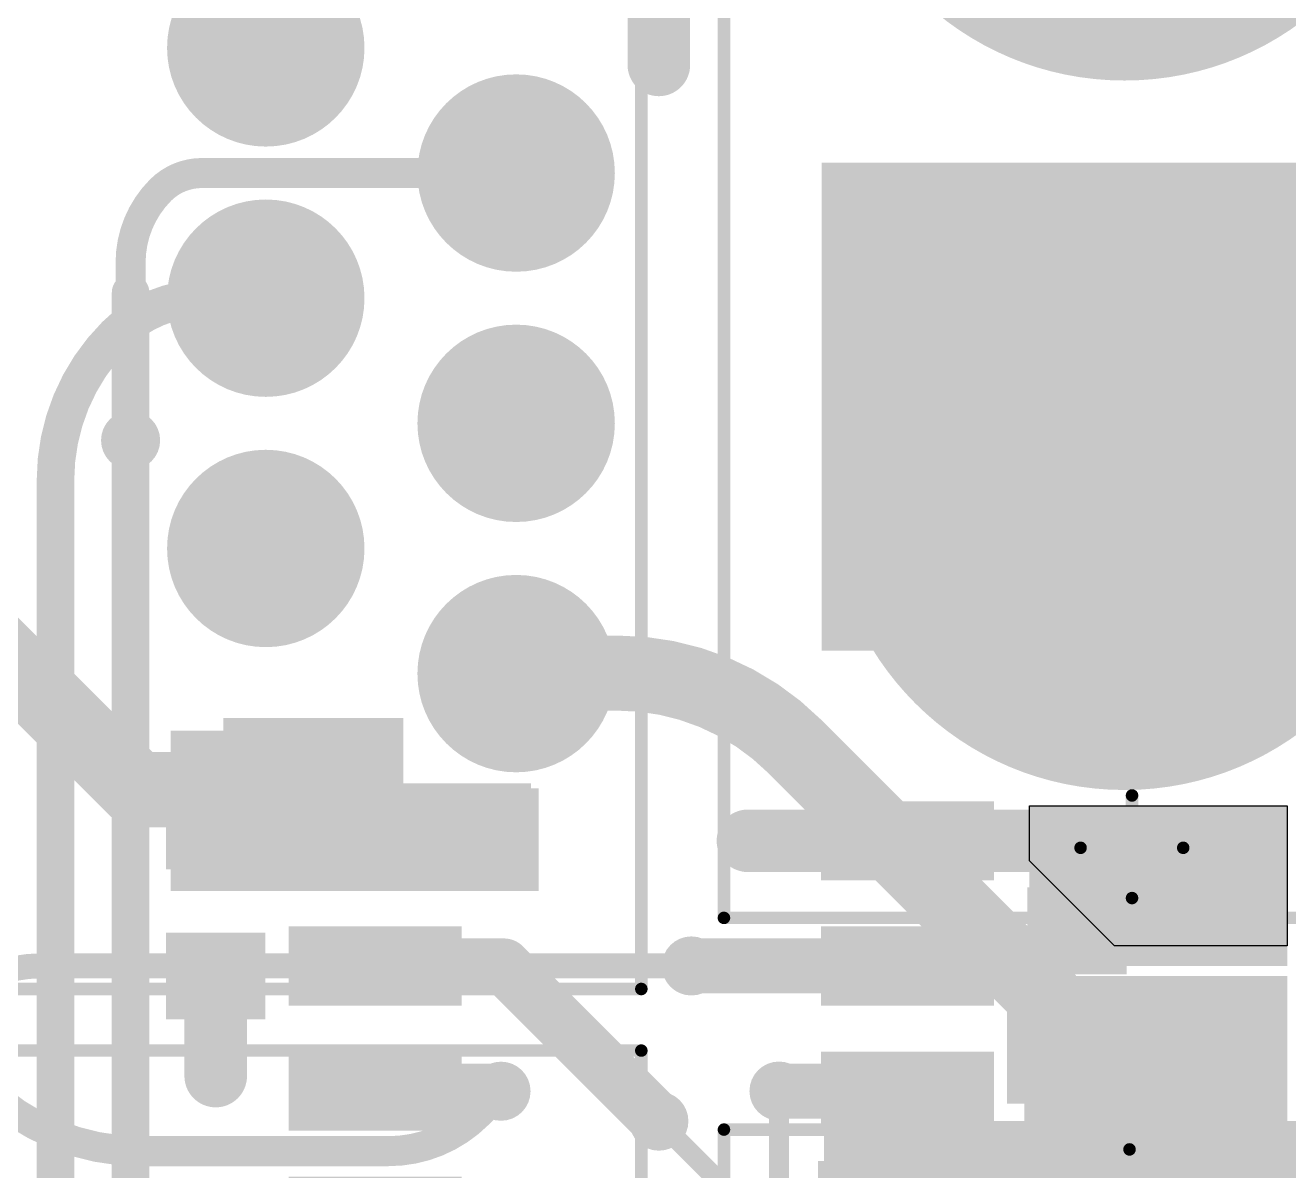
# Model space of a CAD drawing. Header units: millimetres. Extents: x -1.41 to 1.41, y -0.13 to 2.68.
# Drawn here: x -0.586 to -0.081, y 1.218 to 1.676 of the extents above; entities that cross this region are included whole.
import ezdxf

# ---------------------------------------------------------------- set-up
doc = ezdxf.new("R2010")
doc.units = ezdxf.units.MM
doc.header["$MEASUREMENT"] = 0
for name, color, linetype in [('BottomLayer', 5, 'Continuous'), ('BottomPaste', 16, 'Continuous'), ('BottomSolder', 6, 'Continuous'), ('Mechanical2', 216, 'Continuous'), ('MultiLayer', 9, 'Continuous'), ('PadHoleLayer', 156, 'Continuous'), ('TopLayer', 1, 'Continuous'), ('TopOverlay', 2, 'Continuous'), ('TopSolder', 216, 'Continuous'), ('ViaHoleLayer', 16, 'Continuous')]:
    doc.layers.add(name, color=color, linetype=linetype)

# ---------------------------------------------------------------- blocks, each defined once
blk = doc.blocks.new('CAP_0603_B_12')
at = {"layer": 'BottomLayer'}
for points in [[(-0.045, -0.0175), (-0.045, 0.0175), (-0.015, 0.0175), (-0.015, -0.0175)], [(0.015, -0.0175), (0.015, 0.0175), (0.045, 0.0175), (0.045, -0.0175)]]:
    blk.add_hatch(color=5, dxfattribs=at).paths.add_polyline_path(points)
at = {"layer": 'BottomPaste'}
for points in [[(-0.045, -0.0175), (-0.045, 0.0175), (-0.015, 0.0175), (-0.015, -0.0175)], [(0.015, -0.0175), (0.015, 0.0175), (0.045, 0.0175), (0.045, -0.0175)]]:
    blk.add_hatch(color=16, dxfattribs=at).paths.add_polyline_path(points)
at = {"layer": 'BottomSolder'}
for points in [[(-0.04736, -0.01986), (-0.04736, 0.01986), (-0.01264, 0.01986), (-0.01264, -0.01986)], [(0.01264, -0.01986), (0.01264, 0.01986), (0.04736, 0.01986), (0.04736, -0.01986)]]:
    blk.add_hatch(color=6, dxfattribs=at).paths.add_polyline_path(points)
blk = doc.blocks.new('CAP_0603_B_13')
at = {"layer": 'BottomLayer'}
for points in [[(-0.045, -0.0175), (-0.045, 0.0175), (-0.015, 0.0175), (-0.015, -0.0175)], [(0.015, -0.0175), (0.015, 0.0175), (0.045, 0.0175), (0.045, -0.0175)]]:
    blk.add_hatch(color=5, dxfattribs=at).paths.add_polyline_path(points)
at = {"layer": 'BottomPaste'}
for points in [[(-0.045, -0.0175), (-0.045, 0.0175), (-0.015, 0.0175), (-0.015, -0.0175)], [(0.015, -0.0175), (0.015, 0.0175), (0.045, 0.0175), (0.045, -0.0175)]]:
    blk.add_hatch(color=16, dxfattribs=at).paths.add_polyline_path(points)
at = {"layer": 'BottomSolder'}
for points in [[(-0.04736, -0.01986), (-0.04736, 0.01986), (-0.01264, 0.01986), (-0.01264, -0.01986)], [(0.01264, -0.01986), (0.01264, 0.01986), (0.04736, 0.01986), (0.04736, -0.01986)]]:
    blk.add_hatch(color=6, dxfattribs=at).paths.add_polyline_path(points)
blk = doc.blocks.new('SOIC_8_B_16')
at = {"layer": 'BottomLayer'}
for points in [[(-0.13681, 0.06319), (-0.13681, 0.08681), (-0.07579, 0.08681), (-0.07579, 0.06319)], [(0.07579, 0.06319), (0.07579, 0.08681), (0.13681, 0.08681), (0.13681, 0.06319)], [(-0.13681, 0.01319), (-0.13681, 0.03681), (-0.07579, 0.03681), (-0.07579, 0.01319)], [(0.07579, 0.01319), (0.07579, 0.03681), (0.13681, 0.03681), (0.13681, 0.01319)], [(-0.13681, -0.03681), (-0.13681, -0.01319), (-0.07579, -0.01319), (-0.07579, -0.03681)], [(0.07579, -0.03681), (0.07579, -0.01319), (0.13681, -0.01319), (0.13681, -0.03681)], [(-0.13681, -0.08681), (-0.13681, -0.06319), (-0.07579, -0.06319), (-0.07579, -0.08681)], [(0.07579, -0.08681), (0.07579, -0.06319), (0.13681, -0.06319), (0.13681, -0.08681)]]:
    blk.add_hatch(color=5, dxfattribs=at).paths.add_polyline_path(points)
at = {"layer": 'BottomPaste'}
for points in [[(-0.13681, 0.06319), (-0.13681, 0.08681), (-0.07579, 0.08681), (-0.07579, 0.06319)], [(0.07579, 0.06319), (0.07579, 0.08681), (0.13681, 0.08681), (0.13681, 0.06319)], [(-0.13681, 0.01319), (-0.13681, 0.03681), (-0.07579, 0.03681), (-0.07579, 0.01319)], [(0.07579, 0.01319), (0.07579, 0.03681), (0.13681, 0.03681), (0.13681, 0.01319)], [(-0.13681, -0.03681), (-0.13681, -0.01319), (-0.07579, -0.01319), (-0.07579, -0.03681)], [(0.07579, -0.03681), (0.07579, -0.01319), (0.13681, -0.01319), (0.13681, -0.03681)], [(-0.13681, -0.08681), (-0.13681, -0.06319), (-0.07579, -0.06319), (-0.07579, -0.08681)], [(0.07579, -0.08681), (0.07579, -0.06319), (0.13681, -0.06319), (0.13681, -0.08681)]]:
    blk.add_hatch(color=16, dxfattribs=at).paths.add_polyline_path(points)
at = {"layer": 'BottomSolder'}
for points in [[(-0.14081, 0.05919), (-0.14081, 0.09081), (-0.07179, 0.09081), (-0.07179, 0.05919)], [(0.07179, 0.05919), (0.07179, 0.09081), (0.14081, 0.09081), (0.14081, 0.05919)], [(-0.14081, 0.00919), (-0.14081, 0.04081), (-0.07179, 0.04081), (-0.07179, 0.00919)], [(0.07179, 0.00919), (0.07179, 0.04081), (0.14081, 0.04081), (0.14081, 0.00919)], [(-0.14081, -0.04081), (-0.14081, -0.00919), (-0.07179, -0.00919), (-0.07179, -0.04081)], [(0.07179, -0.04081), (0.07179, -0.00919), (0.14081, -0.00919), (0.14081, -0.04081)], [(-0.14081, -0.09081), (-0.14081, -0.05919), (-0.07179, -0.05919), (-0.07179, -0.09081)], [(0.07179, -0.09081), (0.07179, -0.05919), (0.14081, -0.05919), (0.14081, -0.09081)]]:
    blk.add_hatch(color=6, dxfattribs=at).paths.add_polyline_path(points)
blk = doc.blocks.new('0855115001_42')
at = {"layer": 'TopOverlay', "const_width": 0.005}
for points in [[(0.301, 0.225), (-0.302, 0.225)], [(-0.302, -0.372), (-0.302, 0.225)]]:
    blk.add_lwpolyline(points, dxfattribs=at)
at = {"layer": 'TopOverlay', "const_width": 0.0025}
blk.add_lwpolyline([(-0.30325, 0.225, 1), (-0.30075, 0.225, 1)], format="xyb", close=True, dxfattribs=at)
blk.add_lwpolyline([(-0.30325, 0.225, 1), (-0.30075, 0.225, 1)], format="xyb", close=True, dxfattribs=at)
blk = doc.blocks.new('0855115001_43')
at = {"layer": 'BottomLayer'}
h = blk.add_hatch(color=5, dxfattribs=at)
edge = h.paths.add_edge_path()
edge.add_arc((-0.025, 0.175), 0.03543, 0, 360)
h = blk.add_hatch(color=5, dxfattribs=at)
edge = h.paths.add_edge_path()
edge.add_arc((0.075, 0.175), 0.03543, 0, 360)
h = blk.add_hatch(color=5, dxfattribs=at)
edge = h.paths.add_edge_path()
edge.add_arc((0.175, 0.175), 0.03543, 0, 360)
h = blk.add_hatch(color=5, dxfattribs=at)
edge = h.paths.add_edge_path()
edge.add_arc((-0.075, 0.075), 0.03543, 0, 360)
h = blk.add_hatch(color=5, dxfattribs=at)
edge = h.paths.add_edge_path()
edge.add_arc((0.025, 0.075), 0.03543, 0, 360)
h = blk.add_hatch(color=5, dxfattribs=at)
edge = h.paths.add_edge_path()
edge.add_arc((0.125, 0.075), 0.03543, 0, 360)
at = {"layer": 'BottomSolder'}
h = blk.add_hatch(color=6, dxfattribs=at)
edge = h.paths.add_edge_path()
edge.add_arc((-0.025, 0.175), 0.03943, 0, 360)
h = blk.add_hatch(color=6, dxfattribs=at)
edge = h.paths.add_edge_path()
edge.add_arc((0.075, 0.175), 0.03943, 0, 360)
h = blk.add_hatch(color=6, dxfattribs=at)
edge = h.paths.add_edge_path()
edge.add_arc((0.175, 0.175), 0.03943, 0, 360)
h = blk.add_hatch(color=6, dxfattribs=at)
edge = h.paths.add_edge_path()
edge.add_arc((-0.075, 0.075), 0.03943, 0, 360)
h = blk.add_hatch(color=6, dxfattribs=at)
edge = h.paths.add_edge_path()
edge.add_arc((0.025, 0.075), 0.03943, 0, 360)
h = blk.add_hatch(color=6, dxfattribs=at)
edge = h.paths.add_edge_path()
edge.add_arc((0.125, 0.075), 0.03943, 0, 360)
at = {"layer": 'MultiLayer'}
h = blk.add_hatch(color=9, dxfattribs=at)
edge = h.paths.add_edge_path()
edge.add_arc((-0.025, 0.175), 0.03543, 0, 360)
h = blk.add_hatch(color=9, dxfattribs=at)
edge = h.paths.add_edge_path()
edge.add_arc((0.075, 0.175), 0.03543, 0, 360)
h = blk.add_hatch(color=9, dxfattribs=at)
edge = h.paths.add_edge_path()
edge.add_arc((0.175, 0.175), 0.03543, 0, 360)
h = blk.add_hatch(color=9, dxfattribs=at)
edge = h.paths.add_edge_path()
edge.add_arc((-0.075, 0.075), 0.03543, 0, 360)
h = blk.add_hatch(color=9, dxfattribs=at)
edge = h.paths.add_edge_path()
edge.add_arc((0.025, 0.075), 0.03543, 0, 360)
h = blk.add_hatch(color=9, dxfattribs=at)
edge = h.paths.add_edge_path()
edge.add_arc((0.125, 0.075), 0.03543, 0, 360)
at = {"layer": 'PadHoleLayer'}
h = blk.add_hatch(color=156, dxfattribs=at)
edge = h.paths.add_edge_path()
edge.add_arc((-0.025, 0.175), 0.01969, 0, 360)
h = blk.add_hatch(color=156, dxfattribs=at)
edge = h.paths.add_edge_path()
edge.add_arc((0.075, 0.175), 0.01969, 0, 360)
h = blk.add_hatch(color=156, dxfattribs=at)
edge = h.paths.add_edge_path()
edge.add_arc((0.175, 0.175), 0.01969, 0, 360)
h = blk.add_hatch(color=156, dxfattribs=at)
edge = h.paths.add_edge_path()
edge.add_arc((-0.075, 0.075), 0.01969, 0, 360)
h = blk.add_hatch(color=156, dxfattribs=at)
edge = h.paths.add_edge_path()
edge.add_arc((0.025, 0.075), 0.01969, 0, 360)
h = blk.add_hatch(color=156, dxfattribs=at)
edge = h.paths.add_edge_path()
edge.add_arc((0.125, 0.075), 0.01969, 0, 360)
at = {"layer": 'TopLayer'}
h = blk.add_hatch(color=1, dxfattribs=at)
edge = h.paths.add_edge_path()
edge.add_arc((-0.025, 0.175), 0.03543, 0, 360)
h = blk.add_hatch(color=1, dxfattribs=at)
edge = h.paths.add_edge_path()
edge.add_arc((0.075, 0.175), 0.03543, 0, 360)
h = blk.add_hatch(color=1, dxfattribs=at)
edge = h.paths.add_edge_path()
edge.add_arc((0.175, 0.175), 0.03543, 0, 360)
h = blk.add_hatch(color=1, dxfattribs=at)
edge = h.paths.add_edge_path()
edge.add_arc((-0.075, 0.075), 0.03543, 0, 360)
h = blk.add_hatch(color=1, dxfattribs=at)
edge = h.paths.add_edge_path()
edge.add_arc((0.025, 0.075), 0.03543, 0, 360)
h = blk.add_hatch(color=1, dxfattribs=at)
edge = h.paths.add_edge_path()
edge.add_arc((0.125, 0.075), 0.03543, 0, 360)
at = {"layer": 'TopSolder'}
h = blk.add_hatch(color=216, dxfattribs=at)
edge = h.paths.add_edge_path()
edge.add_arc((-0.025, 0.175), 0.03943, 0, 360)
h = blk.add_hatch(color=216, dxfattribs=at)
edge = h.paths.add_edge_path()
edge.add_arc((0.075, 0.175), 0.03943, 0, 360)
h = blk.add_hatch(color=216, dxfattribs=at)
edge = h.paths.add_edge_path()
edge.add_arc((0.175, 0.175), 0.03943, 0, 360)
h = blk.add_hatch(color=216, dxfattribs=at)
edge = h.paths.add_edge_path()
edge.add_arc((-0.075, 0.075), 0.03943, 0, 360)
h = blk.add_hatch(color=216, dxfattribs=at)
edge = h.paths.add_edge_path()
edge.add_arc((0.025, 0.075), 0.03943, 0, 360)
h = blk.add_hatch(color=216, dxfattribs=at)
edge = h.paths.add_edge_path()
edge.add_arc((0.125, 0.075), 0.03943, 0, 360)
at = {"layer": 'TopOverlay', "const_width": 0.005}
for points in [[(0.301, 0.225), (-0.302, 0.225)], [(0.301, -0.372), (0.301, 0.225)]]:
    blk.add_lwpolyline(points, dxfattribs=at)
at = {"layer": 'TopOverlay', "const_width": 0.0025}
blk.add_lwpolyline([(0.29975, 0.225, 1), (0.30225, 0.225, 1)], format="xyb", close=True, dxfattribs=at)
blk.add_lwpolyline([(0.29975, 0.225, 1), (0.30225, 0.225, 1)], format="xyb", close=True, dxfattribs=at)
blk = doc.blocks.new('PRT_10474_128')
at = {"layer": 'BottomLayer'}
h = blk.add_hatch(color=5, dxfattribs=at)
edge = h.paths.add_edge_path()
edge.add_arc((-0.14173, 0), 0.11417, 0, 360)
h = blk.add_hatch(color=5, dxfattribs=at)
edge = h.paths.add_edge_path()
edge.add_arc((0.14173, 0), 0.11417, 0, 360)
at = {"layer": 'BottomSolder'}
h = blk.add_hatch(color=6, dxfattribs=at)
edge = h.paths.add_edge_path()
edge.add_arc((-0.14173, 0), 0.11817, 0, 360)
h = blk.add_hatch(color=6, dxfattribs=at)
edge = h.paths.add_edge_path()
edge.add_arc((0.14173, 0), 0.11817, 0, 360)
at = {"layer": 'MultiLayer'}
h = blk.add_hatch(color=9, dxfattribs=at)
edge = h.paths.add_edge_path()
edge.add_arc((-0.14173, 0), 0.11417, 0, 360)
h = blk.add_hatch(color=9, dxfattribs=at)
edge = h.paths.add_edge_path()
edge.add_arc((0.14173, 0), 0.11417, 0, 360)
at = {"layer": 'PadHoleLayer'}
h = blk.add_hatch(color=156, dxfattribs=at)
edge = h.paths.add_edge_path()
edge.add_arc((-0.14173, 0), 0.09055, 0, 360)
h = blk.add_hatch(color=156, dxfattribs=at)
edge = h.paths.add_edge_path()
edge.add_arc((0.14173, 0), 0.09055, 0, 360)
at = {"layer": 'TopLayer'}
h = blk.add_hatch(color=1, dxfattribs=at)
edge = h.paths.add_edge_path()
edge.add_arc((-0.14173, 0), 0.11417, 0, 360)
h = blk.add_hatch(color=1, dxfattribs=at)
edge = h.paths.add_edge_path()
edge.add_arc((0.14173, 0), 0.11417, 0, 360)
at = {"layer": 'TopSolder'}
h = blk.add_hatch(color=216, dxfattribs=at)
edge = h.paths.add_edge_path()
edge.add_arc((-0.14173, 0), 0.11817, 0, 360)
h = blk.add_hatch(color=216, dxfattribs=at)
edge = h.paths.add_edge_path()
edge.add_arc((0.14173, 0), 0.11817, 0, 360)
at = {"layer": 'TopOverlay', "const_width": 0.005}
for points in [[(-0.266, 0.109), (-0.21, 0.165)], [(0.311, 0.165), (-0.21, 0.165)], [(0.311, -0.16), (0.311, 0.165)], [(-0.318, 0.057), (-0.266, 0.109)], [(-0.318, -0.052), (-0.318, 0.057)], [(0.283, -0.01755), (0.283, 0.02345)], [(-0.26208, 0.003), (-0.30308, 0.003)], [(0.30308, 0.003), (0.26208, 0.003)], [(-0.266, -0.104), (-0.318, -0.052)], [(-0.21, -0.16), (-0.266, -0.104)], [(0.311, -0.16), (-0.21, -0.16)]]:
    blk.add_lwpolyline(points, dxfattribs=at)
at = {"layer": 'TopOverlay', "const_width": 0.0025}
for points in [[(-0.21125, 0.165, 1), (-0.20875, 0.165, 1)], [(-0.21125, 0.165, 1), (-0.20875, 0.165, 1)], [(0.30975, 0.165, 1), (0.31225, 0.165, 1)], [(0.30975, 0.165, 1), (0.31225, 0.165, 1)], [(-0.26725, 0.109, 1), (-0.26475, 0.109, 1)], [(-0.26725, 0.109, 1), (-0.26475, 0.109, 1)], [(-0.31925, 0.057, 1), (-0.31675, 0.057, 1)], [(-0.31925, 0.057, 1), (-0.31675, 0.057, 1)], [(0.28175, 0.02345, 1), (0.28425, 0.02345, 1)], [(-0.30433, 0.003, 1), (-0.30183, 0.003, 1)], [(-0.26333, 0.003, 1), (-0.26083, 0.003, 1)], [(0.26083, 0.003, 1), (0.26333, 0.003, 1)], [(0.30183, 0.003, 1), (0.30433, 0.003, 1)], [(0.28175, -0.01755, 1), (0.28425, -0.01755, 1)], [(-0.31925, -0.052, 1), (-0.31675, -0.052, 1)], [(-0.31925, -0.052, 1), (-0.31675, -0.052, 1)], [(-0.26725, -0.104, 1), (-0.26475, -0.104, 1)], [(-0.26725, -0.104, 1), (-0.26475, -0.104, 1)], [(-0.21125, -0.16, 1), (-0.20875, -0.16, 1)], [(-0.21125, -0.16, 1), (-0.20875, -0.16, 1)], [(0.30975, -0.16, 1), (0.31225, -0.16, 1)], [(0.30975, -0.16, 1), (0.31225, -0.16, 1)]]:
    blk.add_lwpolyline(points, format="xyb", close=True, dxfattribs=at)
blk = doc.blocks.new('PRT_10474_129')
at = {"layer": 'BottomLayer'}
h = blk.add_hatch(color=5, dxfattribs=at)
edge = h.paths.add_edge_path()
edge.add_arc((-0.14173, 0), 0.11417, 0, 360)
h = blk.add_hatch(color=5, dxfattribs=at)
edge = h.paths.add_edge_path()
edge.add_arc((0.14173, 0), 0.11417, 0, 360)
at = {"layer": 'BottomSolder'}
h = blk.add_hatch(color=6, dxfattribs=at)
edge = h.paths.add_edge_path()
edge.add_arc((-0.14173, 0), 0.11817, 0, 360)
h = blk.add_hatch(color=6, dxfattribs=at)
edge = h.paths.add_edge_path()
edge.add_arc((0.14173, 0), 0.11817, 0, 360)
at = {"layer": 'MultiLayer'}
h = blk.add_hatch(color=9, dxfattribs=at)
edge = h.paths.add_edge_path()
edge.add_arc((-0.14173, 0), 0.11417, 0, 360)
h = blk.add_hatch(color=9, dxfattribs=at)
edge = h.paths.add_edge_path()
edge.add_arc((0.14173, 0), 0.11417, 0, 360)
at = {"layer": 'PadHoleLayer'}
h = blk.add_hatch(color=156, dxfattribs=at)
edge = h.paths.add_edge_path()
edge.add_arc((-0.14173, 0), 0.09055, 0, 360)
h = blk.add_hatch(color=156, dxfattribs=at)
edge = h.paths.add_edge_path()
edge.add_arc((0.14173, 0), 0.09055, 0, 360)
at = {"layer": 'TopLayer'}
h = blk.add_hatch(color=1, dxfattribs=at)
edge = h.paths.add_edge_path()
edge.add_arc((-0.14173, 0), 0.11417, 0, 360)
h = blk.add_hatch(color=1, dxfattribs=at)
edge = h.paths.add_edge_path()
edge.add_arc((0.14173, 0), 0.11417, 0, 360)
at = {"layer": 'TopSolder'}
h = blk.add_hatch(color=216, dxfattribs=at)
edge = h.paths.add_edge_path()
edge.add_arc((-0.14173, 0), 0.11817, 0, 360)
h = blk.add_hatch(color=216, dxfattribs=at)
edge = h.paths.add_edge_path()
edge.add_arc((0.14173, 0), 0.11817, 0, 360)
at = {"layer": 'TopOverlay', "const_width": 0.005}
for points in [[(-0.21, 0.165), (-0.266, 0.109)], [(-0.21, 0.165), (0.311, 0.165)], [(0.311, 0.165), (0.311, -0.16)], [(-0.266, 0.109), (-0.318, 0.057)], [(-0.318, 0.057), (-0.318, -0.052)], [(0.283, 0.02345), (0.283, -0.01755)], [(-0.30308, 0.003), (-0.26208, 0.003)], [(0.26208, 0.003), (0.30308, 0.003)], [(-0.318, -0.052), (-0.266, -0.104)], [(-0.266, -0.104), (-0.21, -0.16)], [(-0.21, -0.16), (0.311, -0.16)]]:
    blk.add_lwpolyline(points, dxfattribs=at)
at = {"layer": 'TopOverlay', "const_width": 0.0025}
for points in [[(-0.21125, 0.165, 1), (-0.20875, 0.165, 1)], [(-0.21125, 0.165, 1), (-0.20875, 0.165, 1)], [(0.30975, 0.165, 1), (0.31225, 0.165, 1)], [(0.30975, 0.165, 1), (0.31225, 0.165, 1)], [(-0.26725, 0.109, 1), (-0.26475, 0.109, 1)], [(-0.26725, 0.109, 1), (-0.26475, 0.109, 1)], [(-0.31925, 0.057, 1), (-0.31675, 0.057, 1)], [(-0.31925, 0.057, 1), (-0.31675, 0.057, 1)], [(0.28175, 0.02345, 1), (0.28425, 0.02345, 1)], [(-0.30433, 0.003, 1), (-0.30183, 0.003, 1)], [(-0.26333, 0.003, 1), (-0.26083, 0.003, 1)], [(0.26083, 0.003, 1), (0.26333, 0.003, 1)], [(0.30183, 0.003, 1), (0.30433, 0.003, 1)], [(0.28175, -0.01755, 1), (0.28425, -0.01755, 1)], [(-0.31925, -0.052, 1), (-0.31675, -0.052, 1)], [(-0.31925, -0.052, 1), (-0.31675, -0.052, 1)], [(-0.26725, -0.104, 1), (-0.26475, -0.104, 1)], [(-0.26725, -0.104, 1), (-0.26475, -0.104, 1)], [(-0.21125, -0.16, 1), (-0.20875, -0.16, 1)], [(-0.21125, -0.16, 1), (-0.20875, -0.16, 1)], [(0.30975, -0.16, 1), (0.31225, -0.16, 1)], [(0.30975, -0.16, 1), (0.31225, -0.16, 1)]]:
    blk.add_lwpolyline(points, format="xyb", close=True, dxfattribs=at)

msp = doc.modelspace()

# ---------------------------------------------------------------- hatches: boundary and pattern name
at = {"layer": 'BottomLayer'}
h = msp.add_hatch(color=5, dxfattribs=at)
edge = h.paths.add_edge_path()
edge.add_arc((-0.333, 1.66), 0.01181, 0, 360)
h = msp.add_hatch(color=5, dxfattribs=at)
edge = h.paths.add_edge_path()
edge.add_arc((-0.544, 1.51), 0.01181, 0, 360)
for points in [[(-0.528, 1.33), (-0.435, 1.33), (-0.435, 1.394), (-0.528, 1.394)], [(-0.515, 1.33), (-0.384, 1.33), (-0.384, 1.373), (-0.515, 1.373)], [(-0.185, 1.3), (-0.082, 1.3), (-0.082, 1.364), (-0.185, 1.364)], [(-0.082, 1.292), (-0.18704, 1.292), (-0.18704, 1.188), (-0.082, 1.188)], [(-0.187, 1.239), (-0.088, 1.239), (-0.088, 1.282), (-0.187, 1.282)], [(-0.152, 1.188), (-0.152, 1.22204), (-0.26943, 1.22204), (-0.26943, 1.188)]]:
    msp.add_hatch(color=5, dxfattribs=at).paths.add_polyline_path(points)
h = msp.add_hatch(color=5, dxfattribs=at)
edge = h.paths.add_edge_path()
edge.add_arc((-0.477, 1.384), 0.01181, 0, 360)
h = msp.add_hatch(color=5, dxfattribs=at)
edge = h.paths.add_edge_path()
edge.add_arc((-0.45, 1.384), 0.01181, 0, 360)
h = msp.add_hatch(color=5, dxfattribs=at)
edge = h.paths.add_edge_path()
edge.add_arc((-0.398, 1.351), 0.01181, 0, 360)
h = msp.add_hatch(color=5, dxfattribs=at)
edge = h.paths.add_edge_path()
edge.add_arc((-0.29741, 1.35), 0.01181, 0, 360)
h = msp.add_hatch(color=5, dxfattribs=at)
edge = h.paths.add_edge_path()
edge.add_arc((-0.171, 1.348), 0.01181, 0, 360)
h = msp.add_hatch(color=5, dxfattribs=at)
edge = h.paths.add_edge_path()
edge.add_arc((-0.146, 1.348), 0.01181, 0, 360)
h = msp.add_hatch(color=5, dxfattribs=at)
edge = h.paths.add_edge_path()
edge.add_arc((-0.121, 1.348), 0.01181, 0, 360)
h = msp.add_hatch(color=5, dxfattribs=at)
edge = h.paths.add_edge_path()
edge.add_arc((-0.096, 1.348), 0.01181, 0, 360)
h = msp.add_hatch(color=5, dxfattribs=at)
edge = h.paths.add_edge_path()
edge.add_arc((-0.122, 1.32), 0.01181, 0, 360)
h = msp.add_hatch(color=5, dxfattribs=at)
edge = h.paths.add_edge_path()
edge.add_arc((-0.097, 1.32), 0.01181, 0, 360)
h = msp.add_hatch(color=5, dxfattribs=at)
edge = h.paths.add_edge_path()
edge.add_arc((-0.32, 1.3), 0.01181, 0, 360)
h = msp.add_hatch(color=5, dxfattribs=at)
edge = h.paths.add_edge_path()
edge.add_arc((-0.122, 1.281), 0.01181, 0, 360)
h = msp.add_hatch(color=5, dxfattribs=at)
edge = h.paths.add_edge_path()
edge.add_arc((-0.096, 1.281), 0.01181, 0, 360)
h = msp.add_hatch(color=5, dxfattribs=at)
edge = h.paths.add_edge_path()
edge.add_arc((-0.51, 1.257), 0.01181, 0, 360)
h = msp.add_hatch(color=5, dxfattribs=at)
edge = h.paths.add_edge_path()
edge.add_arc((-0.122, 1.257), 0.01181, 0, 360)
h = msp.add_hatch(color=5, dxfattribs=at)
edge = h.paths.add_edge_path()
edge.add_arc((-0.096, 1.257), 0.01181, 0, 360)
h = msp.add_hatch(color=5, dxfattribs=at)
edge = h.paths.add_edge_path()
edge.add_arc((-0.39605, 1.24995), 0.01181, 0, 360)
h = msp.add_hatch(color=5, dxfattribs=at)
edge = h.paths.add_edge_path()
edge.add_arc((-0.285, 1.25), 0.01181, 0, 360)
h = msp.add_hatch(color=5, dxfattribs=at)
edge = h.paths.add_edge_path()
edge.add_arc((-0.333, 1.238), 0.01181, 0, 360)
at = {"layer": 'BottomSolder'}
h = msp.add_hatch(color=6, dxfattribs=at)
edge = h.paths.add_edge_path()
edge.add_arc((-0.333, 1.66), 0.00591, 0, 360)
h = msp.add_hatch(color=6, dxfattribs=at)
edge = h.paths.add_edge_path()
edge.add_arc((-0.544, 1.51), 0.00591, 0, 360)
h = msp.add_hatch(color=6, dxfattribs=at)
edge = h.paths.add_edge_path()
edge.add_arc((-0.477, 1.384), 0.00591, 0, 360)
h = msp.add_hatch(color=6, dxfattribs=at)
edge = h.paths.add_edge_path()
edge.add_arc((-0.45, 1.384), 0.00591, 0, 360)
h = msp.add_hatch(color=6, dxfattribs=at)
edge = h.paths.add_edge_path()
edge.add_arc((-0.398, 1.351), 0.00591, 0, 360)
h = msp.add_hatch(color=6, dxfattribs=at)
edge = h.paths.add_edge_path()
edge.add_arc((-0.29741, 1.35), 0.00591, 0, 360)
h = msp.add_hatch(color=6, dxfattribs=at)
edge = h.paths.add_edge_path()
edge.add_arc((-0.171, 1.348), 0.00591, 0, 360)
h = msp.add_hatch(color=6, dxfattribs=at)
edge = h.paths.add_edge_path()
edge.add_arc((-0.146, 1.348), 0.00591, 0, 360)
h = msp.add_hatch(color=6, dxfattribs=at)
edge = h.paths.add_edge_path()
edge.add_arc((-0.121, 1.348), 0.00591, 0, 360)
h = msp.add_hatch(color=6, dxfattribs=at)
edge = h.paths.add_edge_path()
edge.add_arc((-0.096, 1.348), 0.00591, 0, 360)
h = msp.add_hatch(color=6, dxfattribs=at)
edge = h.paths.add_edge_path()
edge.add_arc((-0.122, 1.32), 0.00591, 0, 360)
h = msp.add_hatch(color=6, dxfattribs=at)
edge = h.paths.add_edge_path()
edge.add_arc((-0.097, 1.32), 0.00591, 0, 360)
h = msp.add_hatch(color=6, dxfattribs=at)
edge = h.paths.add_edge_path()
edge.add_arc((-0.32, 1.3), 0.00591, 0, 360)
h = msp.add_hatch(color=6, dxfattribs=at)
edge = h.paths.add_edge_path()
edge.add_arc((-0.122, 1.281), 0.00591, 0, 360)
h = msp.add_hatch(color=6, dxfattribs=at)
edge = h.paths.add_edge_path()
edge.add_arc((-0.096, 1.281), 0.00591, 0, 360)
h = msp.add_hatch(color=6, dxfattribs=at)
edge = h.paths.add_edge_path()
edge.add_arc((-0.51, 1.257), 0.00591, 0, 360)
h = msp.add_hatch(color=6, dxfattribs=at)
edge = h.paths.add_edge_path()
edge.add_arc((-0.122, 1.257), 0.00591, 0, 360)
h = msp.add_hatch(color=6, dxfattribs=at)
edge = h.paths.add_edge_path()
edge.add_arc((-0.096, 1.257), 0.00591, 0, 360)
h = msp.add_hatch(color=6, dxfattribs=at)
edge = h.paths.add_edge_path()
edge.add_arc((-0.39605, 1.24995), 0.00591, 0, 360)
h = msp.add_hatch(color=6, dxfattribs=at)
edge = h.paths.add_edge_path()
edge.add_arc((-0.285, 1.25), 0.00591, 0, 360)
h = msp.add_hatch(color=6, dxfattribs=at)
edge = h.paths.add_edge_path()
edge.add_arc((-0.333, 1.238), 0.00591, 0, 360)
at = {"layer": 'TopLayer'}
h = msp.add_hatch(color=1, dxfattribs=at)
edge = h.paths.add_edge_path()
edge.add_arc((-0.333, 1.66), 0.01181, 0, 360)
for points in [[(-0.268, 1.426), (0.144, 1.426), (0.144, 1.621), (-0.268, 1.621)], [(-0.107, 1.41166), (0.166, 1.41166), (0.166, 1.549), (-0.107, 1.549)], [(-0.507, 1.336), (-0.435, 1.336), (-0.435, 1.399), (-0.507, 1.399)], [(-0.508, 1.33), (-0.381, 1.33), (-0.381, 1.371), (-0.508, 1.371)], [(-0.194, 1.245), (-0.082, 1.245), (-0.082, 1.296), (-0.194, 1.296)], [(-0.267, 1.178), (0.107, 1.178), (0.107, 1.238), (-0.267, 1.238)], [(-0.268, 0.942), (-0.031, 0.942), (-0.031, 1.221), (-0.268, 1.221)]]:
    msp.add_hatch(color=1, dxfattribs=at).paths.add_polyline_path(points)
h = msp.add_hatch(color=1, dxfattribs=at)
edge = h.paths.add_edge_path()
edge.add_arc((-0.544, 1.51), 0.01181, 0, 360)
h = msp.add_hatch(color=1, dxfattribs=at)
edge = h.paths.add_edge_path()
edge.add_arc((-0.477, 1.384), 0.01181, 0, 360)
h = msp.add_hatch(color=1, dxfattribs=at)
edge = h.paths.add_edge_path()
edge.add_arc((-0.45, 1.384), 0.01181, 0, 360)
h = msp.add_hatch(color=1, dxfattribs=at)
edge = h.paths.add_edge_path()
edge.add_arc((-0.398, 1.351), 0.01181, 0, 360)
h = msp.add_hatch(color=1, dxfattribs=at)
edge = h.paths.add_edge_path()
edge.add_arc((-0.29741, 1.35), 0.01181, 0, 360)
h = msp.add_hatch(color=1, dxfattribs=at)
edge = h.paths.add_edge_path()
edge.add_arc((-0.171, 1.348), 0.01181, 0, 360)
h = msp.add_hatch(color=1, dxfattribs=at)
edge = h.paths.add_edge_path()
edge.add_arc((-0.146, 1.348), 0.01181, 0, 360)
h = msp.add_hatch(color=1, dxfattribs=at)
edge = h.paths.add_edge_path()
edge.add_arc((-0.121, 1.348), 0.01181, 0, 360)
h = msp.add_hatch(color=1, dxfattribs=at)
edge = h.paths.add_edge_path()
edge.add_arc((-0.096, 1.348), 0.01181, 0, 360)
h = msp.add_hatch(color=1, dxfattribs=at)
edge = h.paths.add_edge_path()
edge.add_arc((-0.122, 1.32), 0.01181, 0, 360)
h = msp.add_hatch(color=1, dxfattribs=at)
edge = h.paths.add_edge_path()
edge.add_arc((-0.097, 1.32), 0.01181, 0, 360)
h = msp.add_hatch(color=1, dxfattribs=at)
edge = h.paths.add_edge_path()
edge.add_arc((-0.32, 1.3), 0.01181, 0, 360)
h = msp.add_hatch(color=1, dxfattribs=at)
edge = h.paths.add_edge_path()
edge.add_arc((-0.122, 1.281), 0.01181, 0, 360)
h = msp.add_hatch(color=1, dxfattribs=at)
edge = h.paths.add_edge_path()
edge.add_arc((-0.096, 1.281), 0.01181, 0, 360)
h = msp.add_hatch(color=1, dxfattribs=at)
edge = h.paths.add_edge_path()
edge.add_arc((-0.51, 1.257), 0.01181, 0, 360)
h = msp.add_hatch(color=1, dxfattribs=at)
edge = h.paths.add_edge_path()
edge.add_arc((-0.122, 1.257), 0.01181, 0, 360)
h = msp.add_hatch(color=1, dxfattribs=at)
edge = h.paths.add_edge_path()
edge.add_arc((-0.096, 1.257), 0.01181, 0, 360)
h = msp.add_hatch(color=1, dxfattribs=at)
edge = h.paths.add_edge_path()
edge.add_arc((-0.39605, 1.24995), 0.01181, 0, 360)
h = msp.add_hatch(color=1, dxfattribs=at)
edge = h.paths.add_edge_path()
edge.add_arc((-0.285, 1.25), 0.01181, 0, 360)
h = msp.add_hatch(color=1, dxfattribs=at)
edge = h.paths.add_edge_path()
edge.add_arc((-0.333, 1.238), 0.01181, 0, 360)
at = {"layer": 'TopSolder'}
h = msp.add_hatch(color=216, dxfattribs=at)
edge = h.paths.add_edge_path()
edge.add_arc((-0.333, 1.66), 0.00591, 0, 360)
h = msp.add_hatch(color=216, dxfattribs=at)
edge = h.paths.add_edge_path()
edge.add_arc((-0.544, 1.51), 0.00591, 0, 360)
h = msp.add_hatch(color=216, dxfattribs=at)
edge = h.paths.add_edge_path()
edge.add_arc((-0.477, 1.384), 0.00591, 0, 360)
h = msp.add_hatch(color=216, dxfattribs=at)
edge = h.paths.add_edge_path()
edge.add_arc((-0.45, 1.384), 0.00591, 0, 360)
h = msp.add_hatch(color=216, dxfattribs=at)
edge = h.paths.add_edge_path()
edge.add_arc((-0.398, 1.351), 0.00591, 0, 360)
h = msp.add_hatch(color=216, dxfattribs=at)
edge = h.paths.add_edge_path()
edge.add_arc((-0.29741, 1.35), 0.00591, 0, 360)
h = msp.add_hatch(color=216, dxfattribs=at)
edge = h.paths.add_edge_path()
edge.add_arc((-0.171, 1.348), 0.00591, 0, 360)
h = msp.add_hatch(color=216, dxfattribs=at)
edge = h.paths.add_edge_path()
edge.add_arc((-0.146, 1.348), 0.00591, 0, 360)
h = msp.add_hatch(color=216, dxfattribs=at)
edge = h.paths.add_edge_path()
edge.add_arc((-0.121, 1.348), 0.00591, 0, 360)
h = msp.add_hatch(color=216, dxfattribs=at)
edge = h.paths.add_edge_path()
edge.add_arc((-0.096, 1.348), 0.00591, 0, 360)
h = msp.add_hatch(color=216, dxfattribs=at)
edge = h.paths.add_edge_path()
edge.add_arc((-0.122, 1.32), 0.00591, 0, 360)
h = msp.add_hatch(color=216, dxfattribs=at)
edge = h.paths.add_edge_path()
edge.add_arc((-0.097, 1.32), 0.00591, 0, 360)
h = msp.add_hatch(color=216, dxfattribs=at)
edge = h.paths.add_edge_path()
edge.add_arc((-0.32, 1.3), 0.00591, 0, 360)
h = msp.add_hatch(color=216, dxfattribs=at)
edge = h.paths.add_edge_path()
edge.add_arc((-0.122, 1.281), 0.00591, 0, 360)
h = msp.add_hatch(color=216, dxfattribs=at)
edge = h.paths.add_edge_path()
edge.add_arc((-0.096, 1.281), 0.00591, 0, 360)
h = msp.add_hatch(color=216, dxfattribs=at)
edge = h.paths.add_edge_path()
edge.add_arc((-0.51, 1.257), 0.00591, 0, 360)
h = msp.add_hatch(color=216, dxfattribs=at)
edge = h.paths.add_edge_path()
edge.add_arc((-0.122, 1.257), 0.00591, 0, 360)
h = msp.add_hatch(color=216, dxfattribs=at)
edge = h.paths.add_edge_path()
edge.add_arc((-0.096, 1.257), 0.00591, 0, 360)
h = msp.add_hatch(color=216, dxfattribs=at)
edge = h.paths.add_edge_path()
edge.add_arc((-0.39605, 1.24995), 0.00591, 0, 360)
h = msp.add_hatch(color=216, dxfattribs=at)
edge = h.paths.add_edge_path()
edge.add_arc((-0.285, 1.25), 0.00591, 0, 360)
h = msp.add_hatch(color=216, dxfattribs=at)
edge = h.paths.add_edge_path()
edge.add_arc((-0.333, 1.238), 0.00591, 0, 360)
at = {"layer": 'ViaHoleLayer'}
h = msp.add_hatch(color=16, dxfattribs=at)
edge = h.paths.add_edge_path()
edge.add_arc((-0.333, 1.66), 0.00591, 0, 360)
h = msp.add_hatch(color=16, dxfattribs=at)
edge = h.paths.add_edge_path()
edge.add_arc((-0.544, 1.51), 0.00591, 0, 360)
h = msp.add_hatch(color=16, dxfattribs=at)
edge = h.paths.add_edge_path()
edge.add_arc((-0.477, 1.384), 0.00591, 0, 360)
h = msp.add_hatch(color=16, dxfattribs=at)
edge = h.paths.add_edge_path()
edge.add_arc((-0.45, 1.384), 0.00591, 0, 360)
h = msp.add_hatch(color=16, dxfattribs=at)
edge = h.paths.add_edge_path()
edge.add_arc((-0.398, 1.351), 0.00591, 0, 360)
h = msp.add_hatch(color=16, dxfattribs=at)
edge = h.paths.add_edge_path()
edge.add_arc((-0.29741, 1.35), 0.00591, 0, 360)
h = msp.add_hatch(color=16, dxfattribs=at)
edge = h.paths.add_edge_path()
edge.add_arc((-0.171, 1.348), 0.00591, 0, 360)
h = msp.add_hatch(color=16, dxfattribs=at)
edge = h.paths.add_edge_path()
edge.add_arc((-0.146, 1.348), 0.00591, 0, 360)
h = msp.add_hatch(color=16, dxfattribs=at)
edge = h.paths.add_edge_path()
edge.add_arc((-0.121, 1.348), 0.00591, 0, 360)
h = msp.add_hatch(color=16, dxfattribs=at)
edge = h.paths.add_edge_path()
edge.add_arc((-0.096, 1.348), 0.00591, 0, 360)
h = msp.add_hatch(color=16, dxfattribs=at)
edge = h.paths.add_edge_path()
edge.add_arc((-0.122, 1.32), 0.00591, 0, 360)
h = msp.add_hatch(color=16, dxfattribs=at)
edge = h.paths.add_edge_path()
edge.add_arc((-0.097, 1.32), 0.00591, 0, 360)
h = msp.add_hatch(color=16, dxfattribs=at)
edge = h.paths.add_edge_path()
edge.add_arc((-0.32, 1.3), 0.00591, 0, 360)
h = msp.add_hatch(color=16, dxfattribs=at)
edge = h.paths.add_edge_path()
edge.add_arc((-0.122, 1.281), 0.00591, 0, 360)
h = msp.add_hatch(color=16, dxfattribs=at)
edge = h.paths.add_edge_path()
edge.add_arc((-0.096, 1.281), 0.00591, 0, 360)
h = msp.add_hatch(color=16, dxfattribs=at)
edge = h.paths.add_edge_path()
edge.add_arc((-0.51, 1.257), 0.00591, 0, 360)
h = msp.add_hatch(color=16, dxfattribs=at)
edge = h.paths.add_edge_path()
edge.add_arc((-0.122, 1.257), 0.00591, 0, 360)
h = msp.add_hatch(color=16, dxfattribs=at)
edge = h.paths.add_edge_path()
edge.add_arc((-0.096, 1.257), 0.00591, 0, 360)
h = msp.add_hatch(color=16, dxfattribs=at)
edge = h.paths.add_edge_path()
edge.add_arc((-0.39605, 1.24995), 0.00591, 0, 360)
h = msp.add_hatch(color=16, dxfattribs=at)
edge = h.paths.add_edge_path()
edge.add_arc((-0.285, 1.25), 0.00591, 0, 360)
h = msp.add_hatch(color=16, dxfattribs=at)
edge = h.paths.add_edge_path()
edge.add_arc((-0.333, 1.238), 0.00591, 0, 360)

# ---------------------------------------------------------------- linework, layer by layer
at = {"layer": 'BottomLayer'}
for points, const_width in [([(-0.51426, 1.5668), (-0.49, 1.5668)], 0.018), ([(-0.544, 1.086), (-0.544, 1.51)], 0.015), ([(-0.574, 1.06461), (-0.574, 1.49406)], 0.015), ([(-0.29741, 1.35), (-0.17689, 1.35)], 0.025), ([(-0.17689, 1.35), (-0.164, 1.33711)], 0.025), ([(-0.164, 1.314), (-0.164, 1.33711)], 0.025), ([(-0.51, 1.257), (-0.51, 1.296)], 0.025), ([(-0.4463, 1.3), (-0.395, 1.3)], 0.022), ([(-0.395, 1.3), (-0.33331, 1.23831)], 0.022), ([(-0.32, 1.3), (-0.2337, 1.3)], 0.022), ([(-0.122, 1.25252), (-0.122, 1.26)], 0.035), ([(-0.51, 1.256), (-0.51, 1.257)], 0.025), ([(-0.13452, 1.24), (-0.122, 1.25252)], 0.035), ([(-0.45475, 1.24995), (-0.44635, 1.24995)], 0.022), ([(-0.44635, 1.24995), (-0.39605, 1.24995)], 0.022), ([(-0.285, 1.25), (-0.2337, 1.25)], 0.022), ([(-0.44725, 1.24905), (-0.44635, 1.24995)], 0.01), ([(-0.44635, 1.24995), (-0.4463, 1.25)], 0.01)]:
    msp.add_lwpolyline(points, dxfattribs=dict(at, const_width=const_width))
for points, const_width in [([(-0.51876, 1.5668, 1), (-0.50976, 1.5668, 1)], 0.009), ([(-0.4945, 1.5668, 1), (-0.4855, 1.5668, 1)], 0.009), ([(-0.51801, 1.5668, 1), (-0.51051, 1.5668, 1)], 0.0075), ([(-0.55375, 1.552, 1), (-0.54625, 1.552, 1)], 0.0075), ([(-0.55375, 1.552, 1), (-0.54625, 1.552, 1)], 0.0075), ([(-0.54775, 1.51, 1), (-0.54025, 1.51, 1)], 0.0075), ([(-0.57775, 1.49406, 1), (-0.57025, 1.49406, 1)], 0.0075), ([(-0.57775, 1.49406, 1), (-0.57025, 1.49406, 1)], 0.0075), ([(-0.30366, 1.35, 1), (-0.29116, 1.35, 1)], 0.0125), ([(-0.18314, 1.35, 1), (-0.17064, 1.35, 1)], 0.0125), ([(-0.18314, 1.35, 1), (-0.17064, 1.35, 1)], 0.0125), ([(-0.17025, 1.33711, 1), (-0.15775, 1.33711, 1)], 0.0125), ([(-0.17025, 1.33711, 1), (-0.15775, 1.33711, 1)], 0.0125), ([(-0.17025, 1.314, 1), (-0.15775, 1.314, 1)], 0.0125), ([(-0.51625, 1.296, 1), (-0.50375, 1.296, 1)], 0.0125), ([(-0.4518, 1.3, 1), (-0.4408, 1.3, 1)], 0.011), ([(-0.4005, 1.3, 1), (-0.3895, 1.3, 1)], 0.011), ([(-0.4005, 1.3, 1), (-0.3895, 1.3, 1)], 0.011), ([(-0.3255, 1.3, 1), (-0.3145, 1.3, 1)], 0.011), ([(-0.2392, 1.3, 1), (-0.2282, 1.3, 1)], 0.011), ([(-0.13075, 1.26, 1), (-0.11325, 1.26, 1)], 0.0175), ([(-0.51625, 1.257, 1), (-0.50375, 1.257, 1)], 0.0125), ([(-0.51625, 1.257, 1), (-0.50375, 1.257, 1)], 0.0125), ([(-0.51625, 1.256, 1), (-0.50375, 1.256, 1)], 0.0125), ([(-0.13075, 1.25252, 1), (-0.11325, 1.25252, 1)], 0.0175), ([(-0.13075, 1.25252, 1), (-0.11325, 1.25252, 1)], 0.0175), ([(-0.46025, 1.24995, 1), (-0.44925, 1.24995, 1)], 0.011), ([(-0.45185, 1.24995, 1), (-0.44085, 1.24995, 1)], 0.011), ([(-0.45185, 1.24995, 1), (-0.44085, 1.24995, 1)], 0.011), ([(-0.40155, 1.24995, 1), (-0.39055, 1.24995, 1)], 0.011), ([(-0.2905, 1.25, 1), (-0.2795, 1.25, 1)], 0.011), ([(-0.2392, 1.25, 1), (-0.2282, 1.25, 1)], 0.011), ([(-0.14327, 1.24, 1), (-0.12577, 1.24, 1)], 0.0175), ([(-0.44975, 1.24905, 1), (-0.44475, 1.24905, 1)], 0.005), ([(-0.44885, 1.24995, 1), (-0.44385, 1.24995, 1)], 0.005), ([(-0.44885, 1.24995, 1), (-0.44385, 1.24995, 1)], 0.005), ([(-0.4488, 1.25, 1), (-0.4438, 1.25, 1)], 0.005), ([(-0.33881, 1.23831, 1), (-0.32781, 1.23831, 1)], 0.011)]:
    msp.add_lwpolyline(points, format="xyb", close=True, dxfattribs=dict(at, const_width=const_width))
at = {"layer": 'BottomLayer', "const_width": 0.015}
for points in [[(-0.55, 1.552, -0.198912), (-0.51426, 1.5668)], [(-0.574, 1.49406, -0.198912), (-0.55, 1.552)]]:
    msp.add_lwpolyline(points, format="xyb", dxfattribs=at)
at = {"layer": 'Mechanical2', "const_width": 0.015}
msp.add_lwpolyline([(1.39764, 1.27953, 1), (-1.39764, 1.27953, 1)], format="xyb", close=True, dxfattribs=at)
at = {"layer": 'TopLayer'}
for p, q in [((-0.185, 1.364), (-0.183, 1.364)), ((-0.185, 1.342), (-0.185, 1.364)), ((-0.183, 1.364), (-0.182, 1.364)), ((-0.182, 1.364), (-0.082, 1.364)), ((-0.082, 1.364), (-0.082, 1.308)), ((-0.151, 1.308), (-0.185, 1.342)), ((-0.113, 1.308), (-0.151, 1.308)), ((-0.082, 1.308), (-0.113, 1.308))]:
    msp.add_line(p, q, dxfattribs=at)
for points, const_width in [([(-0.333, 1.66), (-0.333, 1.74599)], 0.025), ([(-0.51558, 1.6168), (-0.39, 1.6168)], 0.012), ([(-0.544, 1.569), (-0.544, 1.58103)], 0.012), ([(-0.544, 1.51), (-0.544, 1.569)], 0.015), ([(-0.165, 1.47837), (-0.16439, 1.47776)], 0.05), ([(-0.16439, 1.47776), (0.05239, 1.47776)], 0.05), ([(-0.639, 1.468), (-0.54143, 1.37043)], 0.03), ([(-0.18071, 1.47138), (-0.17887, 1.46953)], 0.022), ([(-0.39978, 1.418), (-0.388, 1.418)], 0.025), ([(-0.39, 1.417), (-0.34942, 1.417)], 0.03), ([(-0.27871, 1.38771), (-0.179, 1.288)], 0.03), ([(-0.499, 1.36843), (-0.492, 1.37543)], 0.03), ([(-0.492, 1.37543), (-0.492, 1.38)], 0.022), ([(-0.54143, 1.37043), (-0.499, 1.37043)], 0.03), ([(-0.492, 1.355), (-0.492, 1.37543)], 0.022), ([(-0.58062, 1.3), (-0.32, 1.3)], 0.01), ([(-0.179, 1.281), (-0.179, 1.288)], 0.03), ([(-0.179, 1.281), (-0.171, 1.273)], 0.03), ([(-0.13, 1.273), (-0.122, 1.265)], 0.03), ([(-0.122, 1.26), (-0.122, 1.265)], 0.03), ([(-0.40515, 1.24085), (-0.39605, 1.24995)], 0.012), ([(-0.285, 0.55863), (-0.285, 1.25)], 0.008), ([(-0.333, 1.238), (-0.3, 1.205)], 0.008), ([(-0.54023, 1.226), (-0.441, 1.226)], 0.012)]:
    msp.add_lwpolyline(points, dxfattribs=dict(at, const_width=const_width))
for points, const_width in [([(-0.33925, 1.66, 1), (-0.32675, 1.66, 1)], 0.0125), ([(-0.51858, 1.6168, 1), (-0.51258, 1.6168, 1)], 0.006), ([(-0.51858, 1.6168, 1), (-0.51258, 1.6168, 1)], 0.006), ([(-0.393, 1.6168, 1), (-0.387, 1.6168, 1)], 0.006), ([(-0.535, 1.61, 1), (-0.529, 1.61, 1)], 0.006), ([(-0.535, 1.61, 1), (-0.529, 1.61, 1)], 0.006), ([(-0.547, 1.58103, 1), (-0.541, 1.58103, 1)], 0.006), ([(-0.547, 1.58103, 1), (-0.541, 1.58103, 1)], 0.006), ([(-0.54775, 1.569, 1), (-0.54025, 1.569, 1)], 0.0075), ([(-0.547, 1.569, 1), (-0.541, 1.569, 1)], 0.006), ([(-0.54775, 1.51, 1), (-0.54025, 1.51, 1)], 0.0075), ([(-0.1775, 1.47837, 1), (-0.1525, 1.47837, 1)], 0.025), ([(-0.17689, 1.47776, 1), (-0.15189, 1.47776, 1)], 0.025), ([(-0.17689, 1.47776, 1), (-0.15189, 1.47776, 1)], 0.025), ([(-0.18621, 1.47138, 1), (-0.17521, 1.47138, 1)], 0.011), ([(-0.18437, 1.46953, 1), (-0.17337, 1.46953, 1)], 0.011), ([(-0.40603, 1.418, 1), (-0.39353, 1.418, 1)], 0.0125), ([(-0.3975, 1.417, 1), (-0.3825, 1.417, 1)], 0.015), ([(-0.39425, 1.418, 1), (-0.38175, 1.418, 1)], 0.0125), ([(-0.35692, 1.417, 1), (-0.34192, 1.417, 1)], 0.015), ([(-0.35692, 1.417, 1), (-0.34192, 1.417, 1)], 0.015), ([(-0.28621, 1.38771, 1), (-0.27121, 1.38771, 1)], 0.015), ([(-0.28621, 1.38771, 1), (-0.27121, 1.38771, 1)], 0.015), ([(-0.4995, 1.37543, 1), (-0.4845, 1.37543, 1)], 0.015), ([(-0.4975, 1.38, 1), (-0.4865, 1.38, 1)], 0.011), ([(-0.54893, 1.37043, 1), (-0.53393, 1.37043, 1)], 0.015), ([(-0.54893, 1.37043, 1), (-0.53393, 1.37043, 1)], 0.015), ([(-0.5065, 1.37043, 1), (-0.4915, 1.37043, 1)], 0.015), ([(-0.5065, 1.36843, 1), (-0.4915, 1.36843, 1)], 0.015), ([(-0.4975, 1.37543, 1), (-0.4865, 1.37543, 1)], 0.011), ([(-0.4975, 1.37543, 1), (-0.4865, 1.37543, 1)], 0.011), ([(-0.4975, 1.355, 1), (-0.4865, 1.355, 1)], 0.011), ([(-0.58312, 1.3, 1), (-0.57812, 1.3, 1)], 0.005), ([(-0.58312, 1.3, 1), (-0.57812, 1.3, 1)], 0.005), ([(-0.3225, 1.3, 1), (-0.3175, 1.3, 1)], 0.005), ([(-0.1865, 1.288, 1), (-0.1715, 1.288, 1)], 0.015), ([(-0.1865, 1.288, 1), (-0.1715, 1.288, 1)], 0.015), ([(-0.1865, 1.281, 1), (-0.1715, 1.281, 1)], 0.015), ([(-0.1865, 1.281, 1), (-0.1715, 1.281, 1)], 0.015), ([(-0.1785, 1.273, 1), (-0.1635, 1.273, 1)], 0.015), ([(-0.1375, 1.273, 1), (-0.1225, 1.273, 1)], 0.015), ([(-0.1295, 1.265, 1), (-0.1145, 1.265, 1)], 0.015), ([(-0.1295, 1.265, 1), (-0.1145, 1.265, 1)], 0.015), ([(-0.1295, 1.26, 1), (-0.1145, 1.26, 1)], 0.015), ([(-0.39905, 1.24995, 1), (-0.39305, 1.24995, 1)], 0.006), ([(-0.287, 1.25, 1), (-0.283, 1.25, 1)], 0.004), ([(-0.40815, 1.24085, 1), (-0.40215, 1.24085, 1)], 0.006), ([(-0.40815, 1.24085, 1), (-0.40215, 1.24085, 1)], 0.006), ([(-0.335, 1.238, 1), (-0.331, 1.238, 1)], 0.004), ([(-0.54323, 1.226, 1), (-0.53723, 1.226, 1)], 0.006), ([(-0.54323, 1.226, 1), (-0.53723, 1.226, 1)], 0.006), ([(-0.444, 1.226, 1), (-0.438, 1.226, 1)], 0.006), ([(-0.444, 1.226, 1), (-0.438, 1.226, 1)], 0.006)]:
    msp.add_lwpolyline(points, format="xyb", close=True, dxfattribs=dict(at, const_width=const_width))
for points, const_width in [([(-0.532, 1.61, -0.198912), (-0.51558, 1.6168)], 0.012), ([(-0.544, 1.58103, -0.198912), (-0.532, 1.61)], 0.012), ([(-0.34942, 1.417, -0.198912), (-0.27871, 1.38771)], 0.03), ([(-0.612, 1.287, -0.198912), (-0.58062, 1.3)], 0.01), ([(-0.54023, 1.226, -0.198912), (-0.603, 1.252)], 0.012), ([(-0.40515, 1.24085, -0.198912), (-0.441, 1.226)], 0.012)]:
    msp.add_lwpolyline(points, format="xyb", dxfattribs=dict(at, const_width=const_width))

# ---------------------------------------------------------------- block references
for name, p, rotation in [('PRT_10474_128', (-0.147, 1.6302), 270), ('0855115001_43', (-0.565, 1.5918), 270), ('CAP_0603_B_13', (-0.51, 1.326), 270), ('SOIC_8_B_16', (-0.34, 1.275), 180), ('CAP_0603_B_12', (-0.166, 1.284), 270), ('0855115001_42', (-0.565, 0.96419), 270), ('PRT_10474_129', (-0.142, 0.92362), 90)]:
    msp.add_blockref(name, p, dxfattribs=dict(rotation=rotation))

doc.saveas('drawing.dxf')
